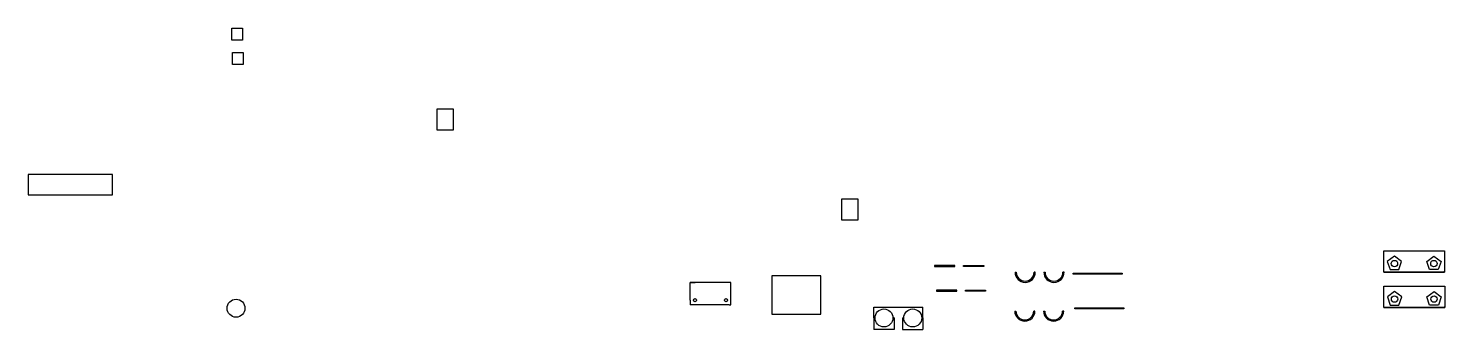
# Model space of a CAD drawing. Header units: millimetres. Extents: x 0 to 2711, y 0 to 315.
# Drawn here: x 1383 to 2711, y 32 to 315 of the extents above; entities that cross this region are included whole.
import ezdxf

# ---------------------------------------------------------------- set-up
doc = ezdxf.new("R2010")
doc.units = ezdxf.units.MM

msp = doc.modelspace()

# ---------------------------------------------------------------- linework, layer by layer
for p, q in [((2653.8, 101.3), (2653.8, 106.3)), ((2653.8, 106.3), (2710.8, 106.3)), ((2653.8, 86.3), (2653.8, 101.3)), ((2308, 86.2), (2309.1, 86.2)), ((2327, 86.2), (2325.9, 86.2)), ((2335, 86.2), (2336.1, 86.2)), ((2354, 86.2), (2352.9, 86.2)), ((2653.8, 86.3), (2653.8, 87.3)), ((2663.8, 86.3), (2653.8, 86.3)), ((2653.8, 86.3), (2710.8, 86.3)), ((2710.8, 86.3), (2710.8, 87.3)), ((2003.4, 60), (2003.4, 76.5)), ((2003.4, 76.5), (2007.9, 76.5)), ((2039.9, 76.5), (2003.4, 76.5)), ((2041.4, 76.5), (2039.9, 76.5)), ((2041.4, 60), (2041.4, 76.5)), ((2041.4, 55.5), (2041.4, 76.5)), ((2653.9, 68), (2653.9, 73)), ((2653.9, 73), (2710.9, 73)), ((2653.9, 53), (2653.9, 68)), ((2003.4, 60), (2003.4, 55.5)), ((2039.9, 55.5), (2003.4, 55.5)), ((2039.9, 55.5), (2041.4, 55.5)), ((2175.6, 43.3), (2175.6, 53.3)), ((2175.6, 53.3), (2221.6, 53.3)), ((2221.6, 43.3), (2221.6, 53.3)), ((2653.9, 53), (2653.9, 54)), ((2710.9, 53), (2710.9, 54)), ((2175.6, 43.3), (2175.6, 33.3)), ((2175.6, 43.3), (2176.7, 43.3)), ((2194.6, 43.3), (2193.5, 43.3)), ((2194.6, 43.3), (2194.6, 32.3)), ((2202.6, 43.3), (2202.6, 32.3)), ((2202.6, 43.3), (2203.7, 43.3)), ((2221.6, 43.3), (2220.5, 43.3)), ((2221.6, 43.3), (2221.6, 33.3)), ((2307.7, 49.8), (2308.8, 49.8)), ((2326.7, 49.8), (2325.6, 49.8)), ((2334.7, 49.8), (2335.8, 49.8)), ((2353.7, 49.8), (2352.6, 49.8)), ((2663.9, 53), (2653.9, 53)), ((2653.9, 53), (2710.9, 53)), ((2175.6, 33.3), (2175.6, 32.3)), ((2194.6, 32.3), (2175.6, 32.3)), ((2202.6, 32.3), (2221.6, 32.3)), ((2221.6, 33.3), (2221.6, 32.3))]:
    msp.add_line(p, q)
for points in [[(1573.5, 315.1), (1583.5, 315.1), (1583.5, 304.1), (1573.5, 304.1)], [(1574.1, 292.3), (1584.1, 292.3), (1584.1, 281.3), (1574.1, 281.3)], [(1766, 239.6), (1781, 239.6), (1781, 219.6), (1766, 219.6)], [(1382.7, 158.9), (1461.5, 158.9), (1461.5, 177.9), (1382.7, 177.9)], [(2145.6, 155.2), (2160.6, 155.2), (2160.6, 135.2), (2145.6, 135.2)], [(2653.8, 106.3), (2710.8, 106.3), (2710.8, 86.3), (2653.8, 86.3)], [(2667.9, 88.6), (2670.5, 96.4), (2663.8, 101.3), (2657.1, 96.4), (2659.7, 88.6)], [(2696.7, 88.6), (2694.1, 96.4), (2700.8, 101.3), (2707.5, 96.4), (2704.9, 88.6)], [(2080, 46.8), (2126, 46.8), (2126, 82.8), (2080, 82.8)], [(2251.6, 92.5), (2232.6, 92.5), (2232.6, 91.5), (2251.6, 91.5)], [(2259.6, 92.5), (2278.6, 92.5), (2278.6, 91.5), (2259.6, 91.5)], [(2362.4, 85.4), (2408.4, 85.4), (2408.4, 84.4), (2362.4, 84.4)], [(2253.4, 69.3), (2234.4, 69.3), (2234.4, 68.3), (2253.4, 68.3)], [(2261.4, 69.3), (2280.4, 69.3), (2280.4, 68.3), (2261.4, 68.3)], [(2653.9, 73), (2710.9, 73), (2710.9, 53), (2653.9, 53)], [(2668, 55.3), (2670.6, 63.2), (2663.9, 68.1), (2657.2, 63.2), (2659.7, 55.3)], [(2696.7, 55.3), (2694.2, 63.2), (2700.9, 68.1), (2707.6, 63.2), (2705, 55.3)], [(2364.1, 52.8), (2410.1, 52.8), (2410.1, 51.8), (2364.1, 51.8)]]:
    msp.add_lwpolyline(points, close=True)
for centre, radius in [((2663.8, 94.3), 3), ((2700.8, 94.3), 3), ((1577.5, 52.4), 8.4), ((2007.9, 60), 1.5), ((2007.9, 60), 1.5), ((2036.9, 60), 1.5), ((2663.9, 61), 3), ((2700.9, 61), 3), ((2185.1, 43.3), 8.4), ((2212.1, 43.3), 8.4)]:
    msp.add_circle(centre, radius)
for centre, radius in [((2317.5, 86.2), 9.5), ((2317.5, 86.2), 8.4), ((2344.5, 86.2), 9.5), ((2344.5, 86.2), 8.4), ((2317.2, 49.8), 9.5), ((2317.2, 49.8), 8.4), ((2344.2, 49.8), 9.5), ((2344.2, 49.8), 8.4)]:
    msp.add_arc(centre, radius, 180, 0)

doc.saveas('drawing.dxf')
